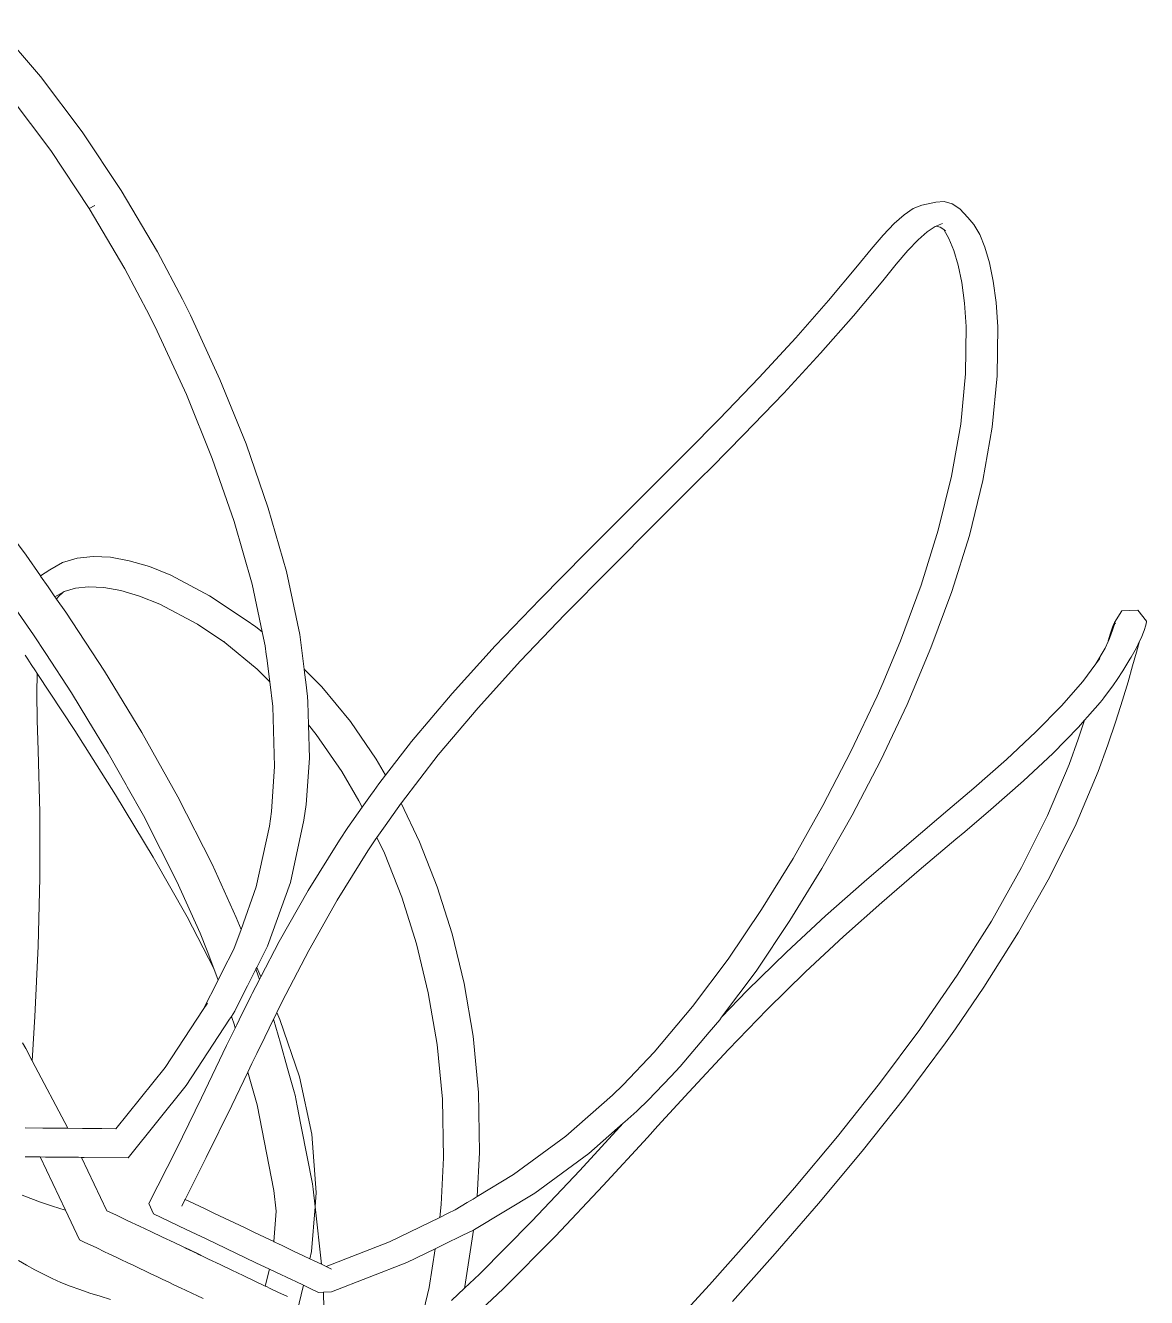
# Model space of a CAD drawing. Header units: millimetres. Extents: x 930469 to 1523124, y -120375 to 411163.
# Drawn here: x 1424337.7 to 1424704.5, y -5988.5 to -5572.3 of the extents above; entities that cross this region are included whole.
import ezdxf

# ---------------------------------------------------------------- set-up
doc = ezdxf.new("R2010")
doc.units = ezdxf.units.MM
doc.layers.add('A-NET THAY', color=8, linetype='Continuous', lineweight=0)
doc.layers.add('COT VACH', color=8, linetype='Continuous', lineweight=0)

# ---------------------------------------------------------------- blocks, each defined once
blk = doc.blocks.new('fgholol')
at = {"layer": 'A-NET THAY', "ltscale": 3}
for p, q in [((1042295.88, 33475.15), (1042310.31, 33458.45)), ((1042310.31, 33458.45), (1042323.96, 33440.37)), ((1042313.71, 33434.19), (1042300.34, 33451.9)), ((1042323.96, 33440.37), (1042336.72, 33421.15)), ((1042326.25, 33415.3), (1042313.71, 33434.19)), ((1042336.72, 33421.15), (1042348.53, 33401.05)), ((1042326.25, 33415.3), (1042328.11, 33416.26)), ((1042337.88, 33395.49), (1042326.25, 33415.3)), ((1042592.84, 33413.19), (1042595.83, 33415.21)), ((1042595.83, 33415.21), (1042598.64, 33416.36)), ((1042598.64, 33416.36), (1042603.25, 33417.27)), ((1042603.25, 33417.27), (1042606.01, 33417.53)), ((1042606.01, 33417.53), (1042608.62, 33416.81)), ((1042608.62, 33416.81), (1042611.07, 33415.12)), ((1042611.07, 33415.12), (1042613.66, 33412.35)), ((1042586.05, 33406.57), (1042589.6, 33410.31)), ((1042589.6, 33410.31), (1042592.84, 33413.19)), ((1042604.38, 33409.95), (1042605.41, 33410.37)), ((1042613.66, 33412.35), (1042615.7, 33409.96)), ((1042582.09, 33401.97), (1042586.05, 33406.57)), ((1042597.45, 33404.98), (1042600.41, 33407.62)), ((1042600.41, 33407.62), (1042603.05, 33409.4)), ((1042603.05, 33409.4), (1042603.32, 33409.51)), ((1042603.32, 33409.51), (1042604.38, 33409.95)), ((1042603.32, 33409.51), (1042604.7, 33409.13)), ((1042604.7, 33409.13), (1042605.83, 33408.35)), ((1042607.51, 33405.44), (1042605.83, 33408.35)), ((1042605.83, 33408.35), (1042605.97, 33408.26)), ((1042605.97, 33408.26), (1042606.45, 33407.92)), ((1042615.7, 33409.96), (1042617.58, 33406.7)), ((1042617.58, 33406.7), (1042619.29, 33402.55)), ((1042577.63, 33396.5), (1042582.09, 33401.97)), ((1042594.09, 33401.45), (1042597.45, 33404.98)), ((1042609.12, 33401.54), (1042607.51, 33405.44)), ((1042619.29, 33402.55), (1042620.79, 33397.49)), ((1042348.53, 33401.05), (1042356.71, 33385.56)), ((1042590.26, 33397), (1042594.09, 33401.45)), ((1042610.54, 33396.73), (1042609.12, 33401.54)), ((1042345.96, 33380.22), (1042337.88, 33395.49)), ((1042568.15, 33385.11), (1042577.63, 33396.5)), ((1042585.86, 33391.59), (1042590.26, 33397)), ((1042611.73, 33391.01), (1042610.54, 33396.73)), ((1042620.79, 33397.49), (1042622.04, 33391.5)), ((1042576.35, 33380.17), (1042585.86, 33391.59)), ((1042612.64, 33384.32), (1042611.73, 33391.01)), ((1042622.04, 33391.5), (1042622.98, 33384.54)), ((1042356.71, 33385.56), (1042359.33, 33380.3)), ((1042557.4, 33372.91), (1042568.15, 33385.11)), ((1042613.2, 33376.68), (1042612.64, 33384.32)), ((1042622.98, 33384.54), (1042623.57, 33376.55)), ((1042348.5, 33375.11), (1042345.96, 33380.22)), ((1042359.33, 33380.3), (1042369.02, 33359.3)), ((1042565.52, 33367.88), (1042576.35, 33380.17)), ((1042358.09, 33354.33), (1042348.5, 33375.11)), ((1042545.41, 33359.94), (1042557.4, 33372.91)), ((1042612.99, 33361.09), (1042613.2, 33376.68)), ((1042623.57, 33376.55), (1042623.35, 33360.51)), ((1042553.47, 33354.84), (1042565.52, 33367.88)), ((1042611.39, 33344.7), (1042612.99, 33361.09)), ((1042623.35, 33360.51), (1042621.71, 33343.68)), ((1042369.02, 33359.3), (1042377.55, 33338.2)), ((1042532.32, 33346.31), (1042545.41, 33359.94)), ((1042366.51, 33333.49), (1042358.09, 33354.33)), ((1042540.32, 33341.16), (1042553.47, 33354.84)), ((1042521.9, 33335.72), (1042532.32, 33346.31)), ((1042608.39, 33327.61), (1042611.39, 33344.7)), ((1042621.71, 33343.68), (1042618.64, 33326.19)), ((1042529.87, 33330.54), (1042540.32, 33341.16)), ((1042377.55, 33338.2), (1042384.83, 33317.2)), ((1042518.33, 33332.14), (1042521.9, 33335.72)), ((1042373.7, 33312.78), (1042366.51, 33333.49)), ((1042503.7, 33317.54), (1042518.33, 33332.14)), ((1042511.67, 33312.35), (1042526.29, 33326.95)), ((1042526.29, 33326.95), (1042529.87, 33330.54)), ((1042604.04, 33309.99), (1042608.39, 33327.61)), ((1042618.64, 33326.19), (1042614.2, 33308.21)), ((1042292.16, 33319.81), (1042305.57, 33301.8)), ((1042384.83, 33317.2), (1042390.74, 33296.42)), ((1042488.74, 33302.62), (1042503.7, 33317.54)), ((1042379.51, 33292.32), (1042373.7, 33312.78)), ((1042496.75, 33297.48), (1042511.67, 33312.35)), ((1042598.42, 33291.99), (1042604.04, 33309.99)), ((1042614.2, 33308.21), (1042608.48, 33289.89)), ((1042473.77, 33287.46), (1042488.74, 33302.62)), ((1042305.57, 33301.8), (1042310.28, 33295.04)), ((1042313.36, 33297.06), (1042317.55, 33299.4)), ((1042317.55, 33299.4), (1042322.28, 33300.83)), ((1042322.28, 33300.83), (1042327.49, 33301.39)), ((1042327.49, 33301.39), (1042333.18, 33301.11)), ((1042333.18, 33301.11), (1042339.33, 33299.99)), ((1042339.33, 33299.99), (1042345.92, 33298.05)), ((1042345.92, 33298.05), (1042352.95, 33295.24)), ((1042310.28, 33295.04), (1042313.36, 33297.06)), ((1042310.28, 33295.04), (1042310.32, 33294.98)), ((1042310.32, 33294.98), (1042312.78, 33291.46)), ((1042352.95, 33295.24), (1042365.64, 33288.51)), ((1042390.74, 33296.42), (1042395.1, 33275.9)), ((1042481.87, 33282.41), (1042496.75, 33297.48)), ((1042307.99, 33275.78), (1042296.94, 33291.64)), ((1042312.78, 33291.46), (1042315.04, 33288.22)), ((1042315.04, 33288.22), (1042317.74, 33289.72)), ((1042316.15, 33288.29), (1042317.74, 33289.72)), ((1042317.74, 33289.72), (1042318, 33289.87)), ((1042318, 33289.87), (1042321.7, 33290.99)), ((1042321.7, 33290.99), (1042326.03, 33291.45)), ((1042326.03, 33291.45), (1042330.98, 33291.21)), ((1042330.98, 33291.21), (1042336.53, 33290.2)), ((1042336.53, 33290.2), (1042342.66, 33288.39)), ((1042382.84, 33276.67), (1042379.51, 33292.32)), ((1042591.68, 33273.81), (1042598.42, 33291.99)), ((1042608.48, 33289.89), (1042601.64, 33271.43)), ((1042315.04, 33288.22), (1042315.35, 33287.77)), ((1042315.35, 33287.77), (1042315.56, 33287.46)), ((1042315.56, 33287.46), (1042316.15, 33288.29)), ((1042315.56, 33287.46), (1042318.57, 33283.14)), ((1042342.66, 33288.39), (1042349.29, 33285.75)), ((1042349.29, 33285.75), (1042361.67, 33279.19)), ((1042365.64, 33288.51), (1042377.62, 33280.53)), ((1042459.1, 33272.1), (1042473.77, 33287.46)), ((1042318.57, 33283.14), (1042331.2, 33263.82)), ((1042467.34, 33267.2), (1042481.87, 33282.41)), ((1042661.72, 33279.81), (1042664.14, 33283.62)), ((1042664.14, 33283.62), (1042669.35, 33283.83)), ((1042669.35, 33283.83), (1042672.15, 33280.23)), ((1042361.67, 33279.19), (1042370.66, 33273.19)), ((1042377.62, 33280.53), (1042380.79, 33278.35)), ((1042380.79, 33278.35), (1042382.84, 33276.67)), ((1042661.04, 33278.2), (1042660.43, 33276.33)), ((1042660.65, 33276.09), (1042660.97, 33276.9)), ((1042660.97, 33276.9), (1042661.29, 33277.89)), ((1042661.47, 33279.36), (1042661.04, 33278.2)), ((1042661.29, 33277.89), (1042661.52, 33278.58)), ((1042661.72, 33279.81), (1042661.47, 33279.36)), ((1042661.52, 33278.58), (1042661.65, 33279.13)), ((1042661.65, 33279.13), (1042661.75, 33279.55)), ((1042661.75, 33279.55), (1042661.72, 33279.81)), ((1042661.92, 33279.56), (1042661.83, 33279.67)), ((1042662.04, 33279.39), (1042661.92, 33279.56)), ((1042671.36, 33277.18), (1042670.39, 33274.68)), ((1042671.94, 33278.94), (1042671.36, 33277.18)), ((1042672.19, 33279.96), (1042671.94, 33278.94)), ((1042672.15, 33280.23), (1042672.19, 33279.96)), ((1042312.01, 33269.64), (1042307.99, 33275.78)), ((1042370.66, 33273.19), (1042370.24, 33273.54)), ((1042381.19, 33264.52), (1042370.66, 33273.19)), ((1042382.95, 33276.15), (1042382.84, 33276.67)), ((1042383.79, 33272.18), (1042382.95, 33276.15)), ((1042395.1, 33275.9), (1042396.56, 33264.55)), ((1042585.98, 33260.15), (1042591.68, 33273.81)), ((1042658.62, 33271.4), (1042659.61, 33273.57)), ((1042659.66, 33273.74), (1042659.61, 33273.57)), ((1042659.61, 33273.57), (1042659.68, 33273.72)), ((1042660.43, 33276.33), (1042659.66, 33273.74)), ((1042659.68, 33273.72), (1042660.03, 33274.5)), ((1042660.03, 33274.5), (1042660.65, 33276.09)), ((1042668.88, 33270.03), (1042669.9, 33273.62)), ((1042669.9, 33273.62), (1042668.92, 33271.44)), ((1042670.39, 33274.68), (1042669.9, 33273.62)), ((1042306.17, 33267.73), (1042305.23, 33269.1)), ((1042320.43, 33256.76), (1042312.01, 33269.64)), ((1042384.16, 33269.35), (1042383.79, 33272.18)), ((1042384.32, 33268.1), (1042384.16, 33269.35)), ((1042445.01, 33256.55), (1042459.1, 33272.1)), ((1042601.64, 33271.43), (1042595.86, 33257.6)), ((1042655.57, 33266.23), (1042658.62, 33271.4)), ((1042668.92, 33271.44), (1042667.15, 33268.44)), ((1042667.63, 33265.62), (1042668.88, 33270.03)), ((1042307.29, 33266.08), (1042306.17, 33267.73)), ((1042308.65, 33264.01), (1042307.29, 33266.08)), ((1042385.31, 33260.39), (1042381.19, 33264.52)), ((1042385.31, 33260.39), (1042384.32, 33268.1)), ((1042396.56, 33264.55), (1042402.32, 33258.76)), ((1042396.56, 33264.55), (1042396.71, 33263.38)), ((1042453.46, 33251.88), (1042467.34, 33267.2)), ((1042655.57, 33266.23), (1042651.33, 33260.5)), ((1042656.86, 33267.97), (1042655.57, 33266.23)), ((1042664.79, 33264.45), (1042664.46, 33263.95)), ((1042666.74, 33267.75), (1042664.79, 33264.45)), ((1042666.13, 33260.41), (1042667.63, 33265.62)), ((1042667.15, 33268.44), (1042666.74, 33267.75)), ((1042309.25, 33263.1), (1042308.65, 33264.01)), ((1042309.09, 33256.62), (1042309.25, 33263.1)), ((1042321.54, 33244.39), (1042309.25, 33263.1)), ((1042331.2, 33263.82), (1042343.45, 33243.75)), ((1042386.34, 33252.33), (1042385.31, 33260.39)), ((1042396.71, 33263.38), (1042397.11, 33260.2)), ((1042651.33, 33260.5), (1042644.33, 33252.48)), ((1042662.55, 33261.09), (1042661.32, 33259.43)), ((1042664.46, 33263.95), (1042662.55, 33261.09)), ((1042664.33, 33254.37), (1042666.13, 33260.41)), ((1042309.2, 33247.84), (1042309.09, 33256.62)), ((1042325.83, 33247.9), (1042320.43, 33256.76)), ((1042397.11, 33260.2), (1042397.71, 33255.59)), ((1042402.32, 33258.76), (1042411.71, 33247.36)), ((1042431.73, 33240.81), (1042445.01, 33256.55)), ((1042583.99, 33255.65), (1042585.98, 33260.15)), ((1042595.86, 33257.6), (1042593.81, 33252.96)), ((1042661.32, 33259.43), (1042658.16, 33255.16)), ((1042386.91, 33232.65), (1042386.34, 33252.33)), ((1042397.71, 33255.59), (1042397.76, 33253.72)), ((1042397.76, 33253.72), (1042397.97, 33246.26)), ((1042440.43, 33236.43), (1042453.46, 33251.88)), ((1042575.46, 33237.61), (1042583.99, 33255.65)), ((1042593.81, 33252.96), (1042585.19, 33234.73)), ((1042644.33, 33252.48), (1042635.95, 33243.95)), ((1042656.98, 33253.57), (1042652.88, 33248.87)), ((1042657.51, 33254.29), (1042656.98, 33253.57)), ((1042658.16, 33255.16), (1042657.51, 33254.29)), ((1042662.17, 33247.48), (1042664.33, 33254.37)), ((1042309.56, 33237.86), (1042309.2, 33247.84)), ((1042332.45, 33237.06), (1042325.83, 33247.9)), ((1042651.91, 33247.76), (1042649.84, 33241.61)), ((1042651.91, 33247.76), (1042649.94, 33245.5)), ((1042652.88, 33248.87), (1042651.91, 33247.76)), ((1042334.85, 33223.33), (1042321.54, 33244.39)), ((1042343.45, 33243.75), (1042355.25, 33222.78)), ((1042400.52, 33243.17), (1042397.97, 33246.26)), ((1042397.97, 33246.26), (1042398.29, 33235.4)), ((1042411.71, 33247.36), (1042420.15, 33235.04)), ((1042635.95, 33243.95), (1042626.34, 33234.98)), ((1042649.94, 33245.5), (1042641.53, 33236.94)), ((1042659.56, 33239.71), (1042662.17, 33247.48)), ((1042408.85, 33231.03), (1042400.52, 33243.17)), ((1042423.23, 33229.79), (1042431.73, 33240.81)), ((1042649.84, 33241.61), (1042646.82, 33233.27)), ((1042656.39, 33230.99), (1042659.56, 33239.71)), ((1042310.09, 33217.61), (1042309.56, 33237.86)), ((1042338.3, 33226.65), (1042332.45, 33237.06)), ((1042398.29, 33235.4), (1042397.2, 33220.26)), ((1042428.39, 33220.81), (1042440.43, 33236.43)), ((1042566.27, 33219.89), (1042575.46, 33237.61)), ((1042641.53, 33236.94), (1042631.89, 33227.95)), ((1042385.85, 33217.92), (1042386.91, 33232.65)), ((1042420.15, 33235.04), (1042423.23, 33229.79)), ((1042585.19, 33234.73), (1042575.89, 33216.78)), ((1042626.34, 33234.98), (1042615.69, 33225.6)), ((1042646.82, 33233.27), (1042639.77, 33216.67)), ((1042414.5, 33221.37), (1042408.85, 33231.03)), ((1042419.43, 33224.85), (1042421.03, 33226.93)), ((1042421.03, 33226.93), (1042422.13, 33228.37)), ((1042422.13, 33228.37), (1042423.23, 33229.79)), ((1042631.89, 33227.95), (1042621.24, 33218.57)), ((1042649.14, 33213.91), (1042656.39, 33230.99)), ((1042347.14, 33203.02), (1042334.85, 33223.33)), ((1042338.65, 33226.03), (1042338.3, 33226.65)), ((1042343.98, 33216.57), (1042338.65, 33226.03)), ((1042355.25, 33222.78), (1042366.43, 33200.69)), ((1042415.56, 33219.38), (1042418.23, 33223.16)), ((1042418.23, 33223.16), (1042419.43, 33224.85)), ((1042615.69, 33225.6), (1042607.16, 33218.31)), ((1042397.2, 33220.26), (1042396.51, 33215.08)), ((1042410.87, 33212.73), (1042415.56, 33219.38)), ((1042415.56, 33219.38), (1042414.5, 33221.37)), ((1042423.03, 33213.21), (1042426.98, 33218.82)), ((1042426.98, 33218.82), (1042428.27, 33220.65)), ((1042428.27, 33220.65), (1042428.39, 33220.81)), ((1042428.27, 33220.65), (1042434.31, 33207.97)), ((1042556.51, 33202.6), (1042566.27, 33219.89)), ((1042310.08, 33196.22), (1042310.09, 33217.61)), ((1042349.53, 33205.6), (1042343.98, 33216.57)), ((1042385.21, 33213.11), (1042385.85, 33217.92)), ((1042396.51, 33215.08), (1042392.08, 33194.68)), ((1042575.89, 33216.78), (1042565.99, 33199.25)), ((1042604.22, 33215.82), (1042592.17, 33205.62)), ((1042607.16, 33218.31), (1042604.22, 33215.82)), ((1042621.24, 33218.57), (1042612.72, 33211.28)), ((1042639.77, 33216.67), (1042631.29, 33199.57)), ((1042380.9, 33193.28), (1042385.21, 33213.11)), ((1042408.1, 33208.58), (1042410.87, 33212.73)), ((1042420.37, 33209.45), (1042423.03, 33213.21)), ((1042612.72, 33211.28), (1042609.81, 33208.82)), ((1042640.44, 33196.36), (1042649.14, 33213.91)), ((1042397.83, 33192.13), (1042408.1, 33208.58)), ((1042417.4, 33205.04), (1042420.02, 33208.95)), ((1042420.02, 33208.95), (1042420.37, 33209.45)), ((1042422.81, 33204.33), (1042420.37, 33209.45)), ((1042434.31, 33207.97), (1042440.06, 33193.32)), ((1042609.81, 33208.82), (1042597.83, 33198.68)), ((1042358.26, 33183.47), (1042347.14, 33203.02)), ((1042354.88, 33195.04), (1042349.53, 33205.6)), ((1042407.32, 33188.89), (1042417.4, 33205.04)), ((1042428.49, 33189.86), (1042422.81, 33204.33)), ((1042546.2, 33185.82), (1042556.51, 33202.6)), ((1042592.17, 33205.62), (1042579.75, 33194.96)), ((1042366.43, 33200.69), (1042374.28, 33183.24)), ((1042565.99, 33199.25), (1042555.52, 33182.22)), ((1042597.83, 33198.68), (1042585.53, 33188.12)), ((1042631.29, 33199.57), (1042621.4, 33182.09)), ((1042309.52, 33173.89), (1042310.08, 33196.22)), ((1042359.44, 33184.89), (1042354.88, 33195.04)), ((1042392.08, 33194.68), (1042384.62, 33173.88)), ((1042579.75, 33194.96), (1042567.12, 33183.75)), ((1042630.32, 33178.46), (1042640.44, 33196.36)), ((1042375.9, 33179.33), (1042380.9, 33193.28)), ((1042388.39, 33175.38), (1042397.83, 33192.13)), ((1042433.29, 33174.65), (1042428.49, 33189.86)), ((1042440.06, 33193.32), (1042444.94, 33177.9)), ((1042398.07, 33172.47), (1042407.32, 33188.89)), ((1042535.29, 33169.63), (1042546.2, 33185.82)), ((1042585.53, 33188.12), (1042573.08, 33177.07)), ((1042366.98, 33166.58), (1042358.26, 33183.47)), ((1042362.51, 33178.06), (1042359.44, 33184.89)), ((1042374.28, 33183.24), (1042375.9, 33179.33)), ((1042555.52, 33182.22), (1042544.41, 33165.72)), ((1042567.12, 33183.75), (1042554.38, 33171.9)), ((1042621.4, 33182.09), (1042610.22, 33164.37)), ((1042364.87, 33172.36), (1042362.51, 33178.06)), ((1042374.84, 33176.39), (1042375.9, 33179.33)), ((1042444.94, 33177.9), (1042448.89, 33161.64)), ((1042573.08, 33177.07), (1042560.58, 33165.44)), ((1042618.92, 33160.4), (1042630.32, 33178.46)), ((1042308.45, 33150.82), (1042309.52, 33173.89)), ((1042369.65, 33165.21), (1042373.63, 33173.05)), ((1042373.63, 33173.05), (1042373.69, 33173.17)), ((1042373.69, 33173.17), (1042374.84, 33176.39)), ((1042384.62, 33173.88), (1042381.07, 33166.87)), ((1042382.43, 33163.87), (1042388.39, 33175.38)), ((1042437.19, 33158.64), (1042433.29, 33174.65)), ((1042366.98, 33166.58), (1042364.87, 33172.36)), ((1042389.4, 33155.75), (1042398.07, 33172.47)), ((1042523.67, 33154.07), (1042535.29, 33169.63)), ((1042554.38, 33171.9), (1042541.55, 33159.31)), ((1042368.39, 33162.72), (1042366.98, 33166.58)), ((1042368.39, 33162.72), (1042369.65, 33165.21)), ((1042380.77, 33166.29), (1042378.06, 33160.93)), ((1042381.07, 33166.87), (1042380.77, 33166.29)), ((1042380.77, 33166.29), (1042381.97, 33163)), ((1042381.07, 33166.87), (1042382.43, 33163.87)), ((1042544.41, 33165.72), (1042533.11, 33150.59)), ((1042560.58, 33165.44), (1042548.04, 33153.14)), ((1042363.55, 33153.16), (1042368.39, 33162.72)), ((1042378.06, 33160.93), (1042374.08, 33153.09)), ((1042379.6, 33158.42), (1042381.97, 33163)), ((1042381.97, 33163), (1042382.43, 33163.87)), ((1042448.89, 33161.64), (1042451.84, 33144.4)), ((1042610.22, 33164.37), (1042601.09, 33151.03)), ((1042609.63, 33146.84), (1042618.92, 33160.4)), ((1042375.32, 33149.7), (1042379.24, 33157.69)), ((1042379.24, 33157.69), (1042379.6, 33158.42)), ((1042440.08, 33141.72), (1042437.19, 33158.64)), ((1042541.55, 33159.31), (1042533.11, 33150.59)), ((1042363.55, 33153.16), (1042351.09, 33134.16)), ((1042364.93, 33155.26), (1042363.55, 33153.16)), ((1042372.74, 33150.84), (1042373.85, 33152.63)), ((1042374.08, 33153.09), (1042373.85, 33152.63)), ((1042387.07, 33150.98), (1042387.64, 33152.14)), ((1042387.64, 33152.14), (1042389.4, 33155.75)), ((1042387.64, 33152.14), (1042388.56, 33149.88)), ((1042511.12, 33139.18), (1042523.67, 33154.07)), ((1042548.04, 33153.14), (1042535.37, 33140.05)), ((1042307.55, 33136.35), (1042308.45, 33150.82)), ((1042372.18, 33149.96), (1042357.93, 33128.23)), ((1042372.18, 33149.96), (1042372.74, 33150.84)), ((1042373.78, 33147.99), (1042372.74, 33150.84)), ((1042374.04, 33147.07), (1042373.78, 33147.99)), ((1042374.04, 33147.07), (1042374.56, 33148.15)), ((1042374.56, 33148.15), (1042375.32, 33149.7)), ((1042383.69, 33144.1), (1042386.57, 33149.96)), ((1042386.57, 33149.96), (1042387.07, 33150.98)), ((1042386.57, 33149.96), (1042388.79, 33142.11)), ((1042388.56, 33149.88), (1042394.99, 33131.15)), ((1042532.52, 33149.8), (1042529.1, 33145.74)), ((1042533.11, 33150.59), (1042532.52, 33149.8)), ((1042601.09, 33151.03), (1042597.96, 33146.64)), ((1042371.21, 33141.32), (1042374.04, 33147.07)), ((1042381.08, 33138.78), (1042383.69, 33144.1)), ((1042451.84, 33144.4), (1042453.61, 33126.02)), ((1042529.1, 33145.74), (1042519.64, 33134.52)), ((1042597.96, 33146.64), (1042584.79, 33128.97)), ((1042606.38, 33142.28), (1042609.63, 33146.84)), ((1042305.46, 33140.32), (1042304.38, 33142.19)), ((1042307.55, 33136.35), (1042305.46, 33140.32)), ((1042362.96, 33124.2), (1042371.21, 33141.32)), ((1042388.79, 33142.11), (1042391.14, 33133.78)), ((1042441.81, 33123.77), (1042440.08, 33141.72)), ((1042535.37, 33140.05), (1042522.38, 33126.09)), ((1042593.05, 33124.38), (1042606.38, 33142.28)), ((1042319.19, 33114.28), (1042307.55, 33136.35)), ((1042378.12, 33132.64), (1042379.47, 33135.43)), ((1042379.47, 33135.43), (1042381.08, 33138.78)), ((1042500.93, 33128.46), (1042511.12, 33139.18)), ((1042351.09, 33134.16), (1042334.99, 33114.14)), ((1042372.85, 33121.71), (1042378.12, 33132.64)), ((1042381.16, 33121.91), (1042378.12, 33132.64)), ((1042391.14, 33133.78), (1042393.28, 33126.23)), ((1042516.49, 33131.2), (1042509.16, 33123.5)), ((1042519.64, 33134.52), (1042516.49, 33131.2)), ((1042357.93, 33128.23), (1042338.95, 33104.62)), ((1042394.99, 33131.15), (1042399.11, 33112.33)), ((1042497.45, 33125.07), (1042500.93, 33128.46)), ((1042584.79, 33128.97), (1042571.05, 33111.62)), ((1042354.65, 33107.2), (1042362.96, 33124.2)), ((1042393.28, 33126.23), (1042393.62, 33125.05)), ((1042393.62, 33125.05), (1042394.29, 33121.63)), ((1042442.16, 33104.6), (1042441.81, 33123.77)), ((1042453.61, 33126.02), (1042453.96, 33106.36)), ((1042482.16, 33111.64), (1042497.45, 33125.07)), ((1042509.16, 33123.5), (1042505.65, 33120.07)), ((1042522.38, 33126.09), (1042512.28, 33115.03)), ((1042579.12, 33106.8), (1042593.05, 33124.38)), ((1042364.55, 33104.72), (1042372.85, 33121.71)), ((1042386.67, 33093.88), (1042381.16, 33121.91)), ((1042394.29, 33121.63), (1042395.51, 33115.44)), ((1042505.41, 33119.84), (1042501.49, 33116.4)), ((1042505.65, 33120.07), (1042505.41, 33119.84)), ((1042395.51, 33115.44), (1042395.72, 33114.35)), ((1042500.96, 33115.93), (1042486.8, 33100.5)), ((1042500.96, 33115.93), (1042489.69, 33106.03)), ((1042501.49, 33116.4), (1042500.96, 33115.93)), ((1042512.28, 33115.03), (1042508.86, 33111.27)), ((1042311.08, 33114.35), (1042305.27, 33114.4)), ((1042311.47, 33114.35), (1042311.08, 33114.35)), ((1042317.78, 33114.29), (1042311.47, 33114.35)), ((1042318.04, 33114.29), (1042317.78, 33114.29)), ((1042319.19, 33114.28), (1042318.04, 33114.29)), ((1042324.09, 33114.24), (1042319.19, 33114.28)), ((1042330.4, 33114.18), (1042324.09, 33114.24)), ((1042334.99, 33114.14), (1042330.4, 33114.18)), ((1042395.72, 33114.35), (1042399.31, 33096.11)), ((1042399.11, 33112.33), (1042400.53, 33093.28)), ((1042465.1, 33099.11), (1042482.16, 33111.64)), ((1042508.86, 33111.27), (1042494.4, 33095.5)), ((1042571.05, 33111.62), (1042557.02, 33094.75)), ((1042345.78, 33089.63), (1042354.65, 33107.2)), ((1042453.96, 33106.36), (1042453.19, 33091.92)), ((1042564.9, 33089.7), (1042579.12, 33106.8)), ((1042310.18, 33104.88), (1042305.3, 33104.92)), ((1042311.99, 33104.86), (1042310.18, 33104.88)), ((1042318.44, 33087.48), (1042310.18, 33104.88)), ((1042315.91, 33104.83), (1042311.99, 33104.86)), ((1042315.91, 33104.83), (1042322.7, 33104.77)), ((1042323.74, 33104.76), (1042322.7, 33104.77)), ((1042332.04, 33087.29), (1042323.74, 33104.76)), ((1042324.61, 33104.75), (1042323.74, 33104.76)), ((1042338.95, 33104.62), (1042324.61, 33104.75)), ((1042357.61, 33090.98), (1042364.55, 33104.72)), ((1042441.34, 33089.33), (1042442.16, 33104.6)), ((1042489.69, 33106.03), (1042472.04, 33093.07)), ((1042453.19, 33091.92), (1042465.1, 33099.11)), ((1042486.8, 33100.5), (1042471.05, 33083.82)), ((1042387.41, 33087.17), (1042386.67, 33093.88)), ((1042399.31, 33096.11), (1042399.51, 33094.3)), ((1042399.51, 33094.3), (1042400.14, 33088.54)), ((1042494.4, 33095.5), (1042478.76, 33078.96)), ((1042557.02, 33094.75), (1042542.98, 33078.5)), ((1042304.34, 33092.39), (1042307.14, 33091.27)), ((1042307.14, 33091.27), (1042310.29, 33090.12)), ((1042310.29, 33090.12), (1042313.55, 33089.01)), ((1042345.78, 33089.63), (1042347.26, 33086.25)), ((1042356.53, 33088.83), (1042357.54, 33090.84)), ((1042357.54, 33090.84), (1042357.61, 33090.98)), ((1042360.69, 33089.52), (1042357.61, 33090.98)), ((1042400.53, 33093.28), (1042400.14, 33088.54)), ((1042445.94, 33087.54), (1042449.89, 33089.93)), ((1042449.89, 33089.93), (1042451.84, 33091.11)), ((1042451.84, 33091.11), (1042453.19, 33091.92)), ((1042472.04, 33093.07), (1042452.25, 33081.13)), ((1042550.68, 33073.25), (1042564.9, 33089.7)), ((1042313.55, 33089.01), (1042316.91, 33087.95)), ((1042316.91, 33087.95), (1042318.44, 33087.48)), ((1042323.06, 33077.78), (1042318.44, 33087.48)), ((1042335.13, 33085.82), (1042332.04, 33087.29)), ((1042338.91, 33084.03), (1042335.13, 33085.82)), ((1042347.26, 33086.25), (1042357.95, 33081.16)), ((1042363.95, 33087.97), (1042360.69, 33089.52)), ((1042367.22, 33086.41), (1042363.95, 33087.97)), ((1042370.48, 33084.86), (1042367.22, 33086.41)), ((1042386.6, 33077.19), (1042387.41, 33087.17)), ((1042400.14, 33088.54), (1042398.95, 33073.91)), ((1042400.14, 33088.54), (1042402.2, 33069.77)), ((1042440.93, 33085.1), (1042441.34, 33089.33)), ((1042440.93, 33085.1), (1042443.73, 33086.47)), ((1042443.73, 33086.47), (1042445.94, 33087.54)), ((1042342.68, 33082.23), (1042338.91, 33084.03)), ((1042346.45, 33080.44), (1042342.68, 33082.23)), ((1042373.75, 33083.31), (1042370.48, 33084.86)), ((1042377.01, 33081.75), (1042373.75, 33083.31)), ((1042380.28, 33080.2), (1042377.01, 33081.75)), ((1042424.52, 33077.08), (1042440.93, 33085.1)), ((1042471.05, 33083.82), (1042453.9, 33066.58)), ((1042324.83, 33076.94), (1042323.06, 33077.78)), ((1042350.23, 33078.64), (1042346.45, 33080.44)), ((1042354, 33076.85), (1042350.23, 33078.64)), ((1042364.48, 33078.06), (1042357.95, 33081.16)), ((1042371.01, 33074.95), (1042364.48, 33078.06)), ((1042383.54, 33078.65), (1042380.28, 33080.2)), ((1042386.6, 33077.19), (1042383.54, 33078.65)), ((1042386.8, 33077.1), (1042386.6, 33077.19)), ((1042388.62, 33076.23), (1042386.8, 33077.1)), ((1042403.81, 33069.01), (1042424.52, 33077.08)), ((1042448.49, 33079.29), (1042442.22, 33076.23)), ((1042451.96, 33080.98), (1042448.49, 33079.29)), ((1042451.96, 33080.98), (1042449.14, 33062.45)), ((1042452.25, 33081.13), (1042451.96, 33080.98)), ((1042478.76, 33078.96), (1042461.68, 33061.77)), ((1042542.98, 33078.5), (1042529.15, 33063.03)), ((1042327.51, 33075.66), (1042324.83, 33076.94)), ((1042328.7, 33075.1), (1042327.51, 33075.66)), ((1042331.29, 33073.86), (1042328.7, 33075.1)), ((1042332.64, 33073.22), (1042331.29, 33073.86)), ((1042335.06, 33072.07), (1042332.64, 33073.22)), ((1042356.93, 33075.45), (1042354, 33076.85)), ((1042356.93, 33075.45), (1042358.92, 33074.6)), ((1042357.78, 33075.05), (1042356.93, 33075.45)), ((1042358.98, 33074.48), (1042357.78, 33075.05)), ((1042358.92, 33074.6), (1042362.07, 33073.11)), ((1042361.55, 33073.26), (1042358.98, 33074.48)), ((1042362.12, 33072.98), (1042361.55, 33073.26)), ((1042362.07, 33073.11), (1042363.77, 33072.2)), ((1042363.77, 33072.2), (1042362.12, 33072.98)), ((1042371.01, 33074.95), (1042380.8, 33070.29)), ((1042388.9, 33076.1), (1042388.62, 33076.23)), ((1042390.07, 33075.54), (1042388.9, 33076.1)), ((1042393.33, 33073.99), (1042390.07, 33075.54)), ((1042394.47, 33073.45), (1042393.33, 33073.99)), ((1042396.6, 33072.44), (1042394.47, 33073.45)), ((1042398.95, 33073.91), (1042398.39, 33071.58)), ((1042439.42, 33074.86), (1042430.19, 33070.36)), ((1042437.49, 33062.14), (1042439.42, 33074.86)), ((1042442.22, 33076.23), (1042439.42, 33074.86)), ((1042536.66, 33057.56), (1042550.68, 33073.25)), ((1042303.09, 33070.97), (1042305.75, 33069.42)), ((1042305.75, 33069.42), (1042308.46, 33067.93)), ((1042336.63, 33071.32), (1042335.06, 33072.07)), ((1042338.83, 33070.27), (1042336.63, 33071.32)), ((1042340.63, 33069.42), (1042338.83, 33070.27)), ((1042342.61, 33068.48), (1042340.63, 33069.42)), ((1042365.32, 33071.46), (1042363.77, 33072.2)), ((1042369.1, 33069.67), (1042365.32, 33071.46)), ((1042372.87, 33067.87), (1042369.1, 33069.67)), ((1042380.8, 33070.29), (1042385.18, 33068.21)), ((1042398.39, 33071.58), (1042396.6, 33072.44)), ((1042399.86, 33070.88), (1042398.39, 33071.58)), ((1042402.2, 33069.77), (1042399.86, 33070.88)), ((1042403.13, 33069.33), (1042402.2, 33069.77)), ((1042403.81, 33069.01), (1042403.13, 33069.33)), ((1042405.51, 33068.2), (1042403.81, 33069.01)), ((1042430.19, 33070.36), (1042405.47, 33060.71)), ((1042308.46, 33067.93), (1042311.23, 33066.49)), ((1042311.23, 33066.49), (1042314.07, 33065.13)), ((1042314.07, 33065.13), (1042316.99, 33063.84)), ((1042344.63, 33067.52), (1042342.61, 33068.48)), ((1042346.38, 33066.68), (1042344.63, 33067.52)), ((1042348.59, 33065.63), (1042346.38, 33066.68)), ((1042350.16, 33064.89), (1042348.59, 33065.63)), ((1042352.48, 33063.78), (1042350.16, 33064.89)), ((1042376.65, 33066.07), (1042372.87, 33067.87)), ((1042380.42, 33064.28), (1042376.65, 33066.07)), ((1042383.85, 33062.65), (1042385.18, 33068.21)), ((1042386.82, 33067.43), (1042385.18, 33068.21)), ((1042387.33, 33067.19), (1042386.82, 33067.43)), ((1042387.33, 33067.19), (1042392.39, 33064.78)), ((1042393.86, 33064.08), (1042392.39, 33064.78)), ((1042453.9, 33066.58), (1042449.02, 33061.97)), ((1042316.99, 33063.84), (1042320.03, 33062.62)), ((1042320.03, 33062.62), (1042323.18, 33061.46)), ((1042323.18, 33061.46), (1042326.44, 33060.36)), ((1042353.93, 33063.09), (1042352.48, 33063.78)), ((1042356.29, 33061.97), (1042353.93, 33063.09)), ((1042357.7, 33061.3), (1042356.29, 33061.97)), ((1042359.98, 33060.21), (1042357.7, 33061.3)), ((1042383.85, 33062.65), (1042380.42, 33064.28)), ((1042384.19, 33062.48), (1042383.85, 33062.65)), ((1042385.49, 33061.87), (1042384.19, 33062.48)), ((1042387.97, 33060.69), (1042385.49, 33061.87)), ((1042391.06, 33059.22), (1042387.97, 33060.69)), ((1042396.32, 33062.91), (1042393.86, 33064.08)), ((1042396.32, 33062.91), (1042394.15, 33053.87)), ((1042398.71, 33061.77), (1042396.32, 33062.91)), ((1042401.28, 33060.55), (1042398.71, 33061.77)), ((1042401.28, 33060.55), (1042402.84, 33060.61)), ((1042402.84, 33060.61), (1042405.47, 33060.71)), ((1042402.84, 33060.61), (1042403.64, 33031.87)), ((1042434.02, 33047.91), (1042437.49, 33062.14)), ((1042449.02, 33061.97), (1042444.76, 33057.96)), ((1042461.68, 33061.77), (1042445.19, 33046.23)), ((1042449.14, 33062.45), (1042449.02, 33061.97)), ((1042529.15, 33063.03), (1042515.72, 33048.44)), ((1042326.44, 33060.36), (1042329.8, 33059.3)), ((1042329.8, 33059.3), (1042333.23, 33058.26)), ((1042361.48, 33059.5), (1042359.98, 33060.21)), ((1042363.51, 33058.53), (1042361.48, 33059.5))]:
    blk.add_line(p, q, dxfattribs=at)

msp = doc.modelspace()

# ---------------------------------------------------------------- block references
at = {"layer": 'COT VACH'}
msp.add_blockref('fgholol', (382032.3, -39047.4), dxfattribs=at)

doc.saveas('drawing.dxf')
